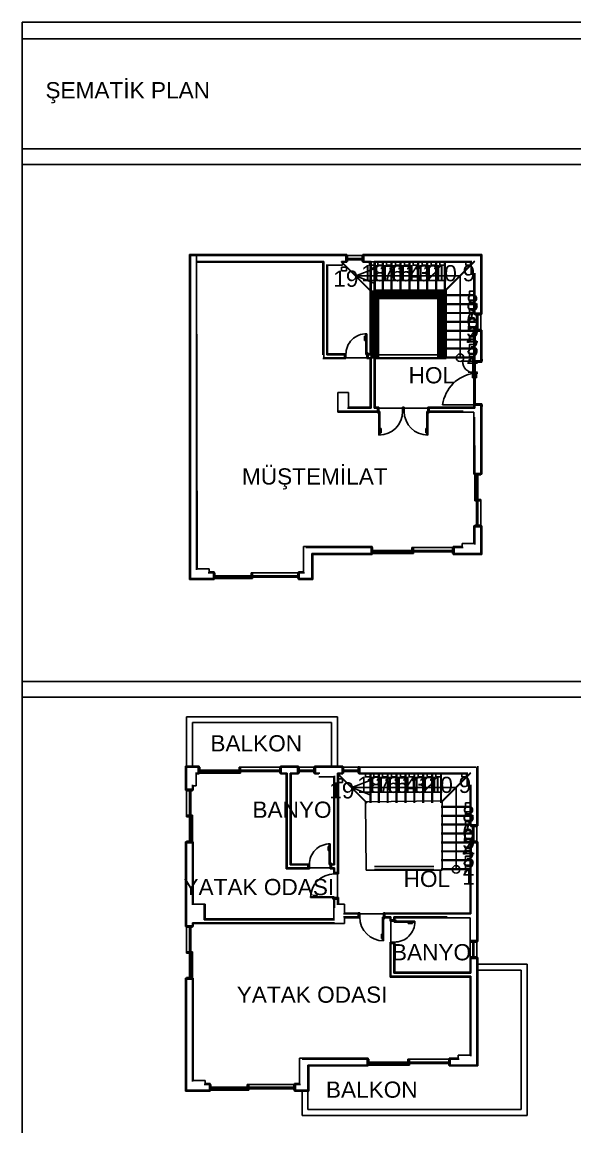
# Model space of a CAD drawing. Header units: millimetres. Extents: x 708 to 46452, y -4963 to 3960.
# Drawn here: x 5046.1 to 5279.4, y -3427 to -2961.2 of the extents above; entities that cross this region are included whole.
import ezdxf

# ---------------------------------------------------------------- set-up
doc = ezdxf.new("R2010")
doc.units = ezdxf.units.MM
doc.layers.add('YAZI', color=40, linetype='Continuous', lineweight=25)
doc.styles.add('YAZI', font='arial.ttf', dxfattribs={"height": 34})

msp = doc.modelspace()

# ---------------------------------------------------------------- linework, layer by layer
at = {"layer": 'YAZI'}
for p, q in [((5046.142, -2961.235), (5046.142, -3883.168)), ((6123.873, -2961.235), (5046.142, -2961.235)), ((6123.873, -2968.235), (5046.142, -2968.235)), ((6123.873, -3014.674), (5046.142, -3014.674)), ((6123.873, -3014.674), (5046.142, -3014.674)), ((6123.873, -3014.674), (5046.142, -3014.674)), ((6123.873, -3014.674), (5046.142, -3014.674)), ((6123.873, -3021.266), (5046.142, -3021.266)), ((6123.873, -3021.266), (5046.142, -3021.266)), ((5116.786, -3067.831), (5116.786, -3059.233)), ((5116.786, -3059.233), (5171.911, -3059.233)), ((5171.536, -3059.608), (5116.786, -3059.608)), ((5117.161, -3059.608), (5117.161, -3067.456)), ((5119.661, -3059.608), (5119.661, -3192.108)), ((5120.036, -3191.733), (5119.794, -3059.608)), ((5183.161, -3059.233), (5171.161, -3059.233)), ((5182.786, -3059.608), (5171.536, -3059.608)), ((5182.786, -3059.608), (5182.786, -3062.108)), ((5182.786, -3059.608), (5183.411, -3059.608)), ((5183.161, -3062.483), (5183.161, -3059.233)), ((5189.661, -3059.608), (5183.411, -3059.608)), ((5183.411, -3059.608), (5183.411, -3062.108)), ((5189.661, -3062.108), (5189.661, -3059.608)), ((5189.661, -3059.608), (5190.286, -3059.608)), ((5189.911, -3062.483), (5189.911, -3059.233)), ((5189.911, -3059.233), (5240.036, -3059.233)), ((5239.661, -3059.608), (5190.286, -3059.608)), ((5190.286, -3059.608), (5190.286, -3062.108)), ((5239.661, -3083.983), (5239.661, -3059.608)), ((5240.036, -3059.233), (5240.036, -3084.358)), ((5141.848, -3062.108), (5119.799, -3062.108)), ((5173.036, -3062.483), (5119.8, -3062.483)), ((5173.411, -3062.108), (5141.848, -3062.108)), ((5173.036, -3101.483), (5173.036, -3062.483)), ((5173.411, -3102.733), (5173.411, -3062.108)), ((5174.661, -3101.483), (5174.661, -3063.358)), ((5175.036, -3101.108), (5175.036, -3063.733)), ((5175.036, -3063.733), (5181.286, -3063.733)), ((5180.911, -3062.462), (5180.911, -3062.108)), ((5182.786, -3062.108), (5180.911, -3062.108)), ((5181.286, -3063.733), (5181.286, -3062.483)), ((5181.286, -3062.483), (5183.161, -3062.483)), ((5183.411, -3062.108), (5182.786, -3062.108)), ((5189.661, -3060.858), (5183.411, -3060.858)), ((5189.661, -3061.108), (5183.411, -3061.108)), ((5189.661, -3061.233), (5183.411, -3061.233)), ((5189.661, -3061.483), (5183.411, -3061.483)), ((5190.286, -3062.108), (5189.661, -3062.108)), ((5193.036, -3062.483), (5189.911, -3062.483)), ((5193.411, -3062.108), (5190.286, -3062.108)), ((5193.036, -3101.108), (5193.036, -3062.483)), ((5193.411, -3074.608), (5193.411, -3062.108)), ((5235.911, -3062.108), (5194.661, -3062.108)), ((5194.661, -3074.608), (5194.661, -3062.108)), ((5235.536, -3062.483), (5195.036, -3062.483)), ((5195.036, -3062.483), (5195.036, -3074.233)), ((5235.536, -3067.483), (5235.536, -3062.483)), ((5116.786, -3066.733), (5116.786, -3196.233)), ((5117.161, -3067.108), (5117.161, -3106.483)), ((5186.951, -3068.148), (5230.911, -3068.148)), ((5230.911, -3068.148), (5230.911, -3102.733)), ((5236.786, -3067.483), (5235.536, -3067.483)), ((5236.786, -3084.358), (5236.786, -3067.483)), ((5237.161, -3083.983), (5237.161, -3067.108)), ((5224.661, -3074.608), (5193.411, -3074.608)), ((5193.411, -3074.608), (5193.411, -3102.733)), ((5196.536, -3078.084), (5193.411, -3074.959)), ((5196.536, -3078.645), (5193.411, -3075.52)), ((5196.536, -3079.207), (5193.411, -3076.082)), ((5196.536, -3079.768), (5193.411, -3076.643)), ((5196.536, -3080.329), (5193.411, -3077.204)), ((5196.536, -3080.89), (5193.411, -3077.765)), ((5196.536, -3081.452), (5193.411, -3078.327)), ((5196.746, -3077.733), (5193.621, -3074.608)), ((5197.307, -3077.733), (5194.182, -3074.608)), ((5197.869, -3077.733), (5194.744, -3074.608)), ((5195.036, -3074.233), (5225.036, -3074.233)), ((5198.43, -3077.733), (5195.305, -3074.608)), ((5198.991, -3077.733), (5195.866, -3074.608)), ((5199.552, -3077.733), (5196.427, -3074.608)), ((5221.536, -3077.733), (5196.536, -3077.733)), ((5196.536, -3077.733), (5196.536, -3102.733)), ((5200.114, -3077.733), (5196.989, -3074.608)), ((5200.675, -3077.733), (5197.55, -3074.608)), ((5201.236, -3077.733), (5198.111, -3074.608)), ((5201.797, -3077.733), (5198.672, -3074.608)), ((5202.359, -3077.733), (5199.234, -3074.608)), ((5202.92, -3077.733), (5199.795, -3074.608)), ((5203.481, -3077.733), (5200.356, -3074.608)), ((5204.043, -3077.733), (5200.918, -3074.608)), ((5204.604, -3077.733), (5201.479, -3074.608)), ((5205.165, -3077.733), (5202.04, -3074.608)), ((5205.726, -3077.733), (5202.601, -3074.608)), ((5206.288, -3077.733), (5203.163, -3074.608)), ((5206.849, -3077.733), (5203.724, -3074.608)), ((5207.41, -3077.733), (5204.285, -3074.608)), ((5207.971, -3077.733), (5204.846, -3074.608)), ((5208.533, -3077.733), (5205.408, -3074.608)), ((5209.094, -3077.733), (5205.969, -3074.608)), ((5209.655, -3077.733), (5206.53, -3074.608)), ((5210.216, -3077.733), (5207.091, -3074.608)), ((5210.778, -3077.733), (5207.653, -3074.608)), ((5211.339, -3077.733), (5208.214, -3074.608)), ((5211.9, -3077.733), (5208.775, -3074.608)), ((5212.462, -3077.733), (5209.337, -3074.608)), ((5213.023, -3077.733), (5209.898, -3074.608)), ((5213.584, -3077.733), (5210.459, -3074.608)), ((5214.145, -3077.733), (5211.02, -3074.608)), ((5214.707, -3077.733), (5211.582, -3074.608)), ((5215.268, -3077.733), (5212.143, -3074.608)), ((5215.829, -3077.733), (5212.704, -3074.608)), ((5216.39, -3077.733), (5213.265, -3074.608)), ((5216.952, -3077.733), (5213.827, -3074.608)), ((5217.513, -3077.733), (5214.388, -3074.608)), ((5218.074, -3077.733), (5214.949, -3074.608)), ((5218.635, -3077.733), (5215.51, -3074.608)), ((5219.197, -3077.733), (5216.072, -3074.608)), ((5219.758, -3077.733), (5216.633, -3074.608)), ((5220.319, -3077.733), (5217.194, -3074.608)), ((5220.881, -3077.733), (5217.756, -3074.608)), ((5221.442, -3077.733), (5218.317, -3074.608)), ((5224.661, -3080.391), (5218.878, -3074.608)), ((5224.661, -3079.83), (5219.439, -3074.608)), ((5224.661, -3079.268), (5220.001, -3074.608)), ((5224.661, -3078.707), (5220.562, -3074.608)), ((5224.661, -3078.146), (5221.123, -3074.608)), ((5221.536, -3102.733), (5221.536, -3077.733)), ((5224.661, -3080.952), (5221.536, -3077.827)), ((5224.661, -3081.513), (5221.536, -3078.388)), ((5224.661, -3077.585), (5221.684, -3074.608)), ((5224.661, -3077.023), (5222.246, -3074.608)), ((5224.661, -3076.462), (5222.807, -3074.608)), ((5224.661, -3075.901), (5223.368, -3074.608)), ((5224.661, -3075.34), (5223.929, -3074.608)), ((5224.661, -3074.778), (5224.491, -3074.608)), ((5224.661, -3102.733), (5224.661, -3074.608)), ((5237.161, -3076.233), (5224.661, -3076.233)), ((5237.161, -3076.483), (5224.661, -3076.483)), ((5225.036, -3074.233), (5225.036, -3103.108)), ((5196.536, -3082.013), (5193.411, -3078.888)), ((5196.536, -3082.574), (5193.411, -3079.449)), ((5196.536, -3083.136), (5193.411, -3080.011)), ((5196.536, -3083.697), (5193.411, -3080.572)), ((5196.536, -3084.258), (5193.411, -3081.133)), ((5196.536, -3084.819), (5193.411, -3081.694)), ((5196.536, -3085.381), (5193.411, -3082.256)), ((5196.536, -3085.942), (5193.411, -3082.817)), ((5224.661, -3082.075), (5221.536, -3078.95)), ((5224.661, -3082.636), (5221.536, -3079.511)), ((5224.661, -3083.197), (5221.536, -3080.072)), ((5224.661, -3083.759), (5221.536, -3080.634)), ((5224.661, -3084.32), (5221.536, -3081.195)), ((5224.661, -3084.881), (5221.536, -3081.756)), ((5224.661, -3085.442), (5221.536, -3082.317)), ((5224.661, -3086.004), (5221.536, -3082.879)), ((5237.161, -3079.983), (5224.661, -3079.983)), ((5237.161, -3080.233), (5224.661, -3080.233)), ((5196.536, -3086.503), (5193.411, -3083.378)), ((5196.536, -3087.064), (5193.411, -3083.939)), ((5196.536, -3087.626), (5193.411, -3084.501)), ((5196.536, -3088.187), (5193.411, -3085.062)), ((5196.536, -3088.748), (5193.411, -3085.623)), ((5196.536, -3089.309), (5193.411, -3086.184)), ((5196.536, -3089.871), (5193.411, -3086.746)), ((5196.536, -3090.432), (5193.411, -3087.307)), ((5196.536, -3090.993), (5193.411, -3087.868)), ((5224.661, -3086.565), (5221.536, -3083.44)), ((5224.661, -3087.126), (5221.536, -3084.001)), ((5224.661, -3087.687), (5221.536, -3084.562)), ((5224.661, -3088.249), (5221.536, -3085.124)), ((5224.661, -3088.81), (5221.536, -3085.685)), ((5224.661, -3089.371), (5221.536, -3086.246)), ((5224.661, -3089.932), (5221.536, -3086.807)), ((5224.661, -3090.494), (5221.536, -3087.369)), ((5237.161, -3083.733), (5224.661, -3083.733)), ((5237.161, -3083.983), (5224.661, -3083.983)), ((5237.161, -3087.483), (5224.661, -3087.483)), ((5237.161, -3087.733), (5224.661, -3087.733)), ((5240.036, -3084.358), (5236.786, -3084.358)), ((5239.661, -3083.983), (5237.161, -3083.983)), ((5237.161, -3084.608), (5237.161, -3083.983)), ((5239.661, -3084.608), (5237.161, -3084.608)), ((5237.786, -3090.858), (5237.786, -3084.608)), ((5238.036, -3090.858), (5238.036, -3084.608)), ((5238.161, -3090.858), (5238.161, -3084.608)), ((5238.411, -3090.858), (5238.411, -3084.608)), ((5239.661, -3083.983), (5239.661, -3084.608)), ((5239.661, -3090.858), (5239.661, -3084.608)), ((5196.536, -3091.555), (5193.411, -3088.43)), ((5196.536, -3092.116), (5193.411, -3088.991)), ((5196.536, -3092.677), (5193.411, -3089.552)), ((5196.536, -3093.238), (5193.411, -3090.113)), ((5196.536, -3093.8), (5193.411, -3090.675)), ((5196.536, -3094.361), (5193.411, -3091.236)), ((5196.536, -3094.922), (5193.411, -3091.797)), ((5196.536, -3095.483), (5193.411, -3092.358)), ((5224.661, -3091.055), (5221.536, -3087.93)), ((5224.661, -3091.616), (5221.536, -3088.491)), ((5224.661, -3092.178), (5221.536, -3089.053)), ((5224.661, -3092.739), (5221.536, -3089.614)), ((5224.661, -3093.3), (5221.536, -3090.175)), ((5224.661, -3093.861), (5221.536, -3090.736)), ((5224.661, -3094.423), (5221.536, -3091.298)), ((5224.661, -3094.984), (5221.536, -3091.859)), ((5224.661, -3095.545), (5221.536, -3092.42)), ((5237.161, -3091.233), (5224.661, -3091.233)), ((5237.161, -3091.483), (5224.661, -3091.483)), ((5240.036, -3091.108), (5236.786, -3091.108)), ((5236.786, -3091.108), (5236.786, -3104.358)), ((5237.161, -3091.483), (5237.161, -3090.858)), ((5237.161, -3090.858), (5239.661, -3090.858)), ((5237.161, -3103.983), (5237.161, -3091.483)), ((5239.661, -3091.483), (5237.161, -3091.483)), ((5239.661, -3090.858), (5239.661, -3091.483)), ((5239.661, -3103.983), (5239.661, -3091.483)), ((5240.036, -3104.358), (5240.036, -3091.108)), ((5190.644, -3095.434, 0), (5190.644, -3093.64, 0)), ((5190.644, -3093.64, 0), (5190.867, -3093.64, 0)), ((5190.867, -3095.434, 0), (5190.644, -3095.434, 0)), ((5190.867, -3093.64, 0), (5190.867, -3095.434, 0)), ((5191.167, -3101.358), (5191.167, -3092.615, 0)), ((5191.542, -3101.358), (5191.542, -3092.608, 0)), ((5196.536, -3096.045), (5193.411, -3092.92)), ((5196.536, -3096.606), (5193.411, -3093.481)), ((5196.536, -3097.167), (5193.411, -3094.042)), ((5196.536, -3097.728), (5193.411, -3094.603)), ((5196.536, -3098.29), (5193.411, -3095.165)), ((5196.536, -3098.851), (5193.411, -3095.726)), ((5196.536, -3099.412), (5193.411, -3096.287)), ((5196.536, -3099.974), (5193.411, -3096.849)), ((5224.661, -3096.106), (5221.536, -3092.981)), ((5224.661, -3096.668), (5221.536, -3093.543)), ((5224.661, -3097.229), (5221.536, -3094.104)), ((5224.661, -3097.79), (5221.536, -3094.665)), ((5224.661, -3098.351), (5221.536, -3095.226)), ((5224.661, -3098.913), (5221.536, -3095.788)), ((5224.661, -3099.474), (5221.536, -3096.349)), ((5224.661, -3100.035), (5221.536, -3096.91)), ((5237.161, -3094.983), (5224.661, -3094.983)), ((5237.161, -3095.233), (5224.661, -3095.233)), ((5174.661, -3101.483), (5182.167, -3101.483)), ((5182.542, -3101.108), (5175.036, -3101.108)), ((5182.167, -3101.358), (5182.167, -3103.108)), ((5182.792, -3101.358), (5182.167, -3101.358)), ((5182.542, -3101.108), (5182.542, -3103.108)), ((5182.792, -3103.108), (5182.792, -3101.358)), ((5191.542, -3101.358), (5191.167, -3101.358)), ((5191.542, -3103.108), (5191.542, -3101.358)), ((5191.542, -3101.358), (5192.167, -3101.358)), ((5191.792, -3103.108), (5191.792, -3101.108)), ((5191.792, -3101.108), (5193.036, -3101.108)), ((5192.167, -3101.358), (5192.167, -3103.108)), ((5192.167, -3101.483), (5193.411, -3101.483)), ((5196.536, -3100.535), (5193.411, -3097.41)), ((5196.536, -3101.096), (5193.411, -3097.971)), ((5196.536, -3101.657), (5193.411, -3098.532)), ((5196.536, -3102.219), (5193.411, -3099.094)), ((5196.489, -3102.733), (5193.411, -3099.655)), ((5195.928, -3102.733), (5193.411, -3100.216)), ((5195.367, -3102.733), (5193.411, -3100.777)), ((5194.805, -3102.733), (5193.411, -3101.339)), ((5221.536, -3101.483), (5196.536, -3101.483)), ((5224.661, -3100.596), (5221.536, -3097.471)), ((5224.661, -3101.158), (5221.536, -3098.033)), ((5224.661, -3101.719), (5221.536, -3098.594)), ((5224.661, -3102.28), (5221.536, -3099.155)), ((5224.552, -3102.733), (5221.536, -3099.717)), ((5223.991, -3102.733), (5221.536, -3100.278)), ((5223.43, -3102.733), (5221.536, -3100.839)), ((5222.869, -3102.733), (5221.536, -3101.4)), ((5237.161, -3098.733), (5224.661, -3098.733)), ((5237.161, -3098.983), (5224.661, -3098.983)), ((5117.161, -3106.483), (5117.161, -3195.858)), ((5182.542, -3103.108), (5173.036, -3103.108)), ((5182.167, -3102.733), (5173.411, -3102.733)), ((5181.286, -3103.108), (5182.542, -3103.108)), ((5182.167, -3103.108), (5182.792, -3103.108)), ((5191.542, -3102.733), (5182.792, -3102.733)), ((5192.167, -3103.108), (5191.542, -3103.108)), ((5193.036, -3103.108), (5191.792, -3103.108)), ((5193.411, -3102.733), (5192.167, -3102.733)), ((5193.036, -3123.608), (5193.036, -3103.108)), ((5194.244, -3102.733), (5193.411, -3101.9)), ((5193.683, -3102.733), (5193.411, -3102.461)), ((5196.536, -3102.733), (5193.411, -3102.733)), ((5193.411, -3102.733), (5193.411, -3123.983)), ((5194.661, -3102.733), (5194.661, -3123.983)), ((5221.536, -3103.108), (5195.036, -3103.108)), ((5195.036, -3103.108), (5195.036, -3123.608)), ((5221.536, -3102.733), (5196.536, -3102.733)), ((5222.307, -3102.733), (5221.536, -3101.962)), ((5221.746, -3102.733), (5221.536, -3102.523)), ((5224.661, -3102.733), (5221.536, -3102.733)), ((5225.036, -3103.108), (5221.536, -3103.108)), ((5237.161, -3102.483), (5224.661, -3102.483)), ((5237.161, -3102.733), (5224.661, -3102.733)), ((5236.848, -3104.194), (5231.972, -3104.194)), ((5236.723, -3104.283), (5236.911, -3104.246)), ((5236.723, -3104.283), (5236.723, -3109.096)), ((5236.786, -3104.358), (5240.036, -3104.358)), ((5236.911, -3104.246), (5236.911, -3104.396)), ((5236.911, -3104.396), (5237.286, -3104.396)), ((5239.661, -3103.983), (5237.161, -3103.983)), ((5237.161, -3104.396), (5237.161, -3104.371)), ((5237.286, -3108.983), (5237.286, -3104.546)), ((5239.661, -3104.608), (5239.661, -3104.546)), ((5236.723, -3109.096), (5236.911, -3109.133)), ((5236.723, -3109.283), (5236.911, -3109.246)), ((5236.723, -3122.321), (5236.723, -3109.283)), ((5236.911, -3108.983), (5238.161, -3108.983)), ((5236.911, -3109.371), (5236.911, -3108.983)), ((5236.911, -3109.133), (5236.911, -3108.983)), ((5236.911, -3108.983), (5237.286, -3108.983)), ((5236.911, -3109.246), (5236.911, -3109.396)), ((5237.286, -3109.371), (5236.911, -3109.371)), ((5236.911, -3109.396), (5237.286, -3109.396)), ((5237.286, -3109.546), (5237.286, -3109.371)), ((5237.286, -3109.396), (5237.286, -3122.171)), ((5238.161, -3109.546), (5237.286, -3109.546)), ((5238.161, -3108.983), (5238.161, -3109.546)), ((5183.786, -3117.358), (5179.286, -3117.358)), ((5179.286, -3117.358), (5179.286, -3125.608)), ((5183.786, -3123.608), (5183.786, -3117.358)), ((5183.411, -3123.983), (5193.411, -3123.983)), ((5183.786, -3123.608), (5193.036, -3123.608)), ((5194.661, -3123.983), (5195.937, -3123.983)), ((5195.036, -3123.608), (5196.312, -3123.608)), ((5196.065, -3125.358, 0), (5196.065, -3123.608)), ((5196.065, -3123.608), (5196.69, -3123.608)), ((5196.312, -3125.608), (5196.312, -3123.608)), ((5196.69, -3123.608), (5196.69, -3125.358, 0)), ((5196.69, -3123.983), (5206.69, -3123.983)), ((5206.69, -3123.608), (5206.69, -3125.358, 0)), ((5207.315, -3123.608), (5206.69, -3123.608)), ((5206.69, -3125.358, 0), (5206.69, -3123.608)), ((5206.69, -3123.608), (5207.315, -3123.608)), ((5207.315, -3125.358, 0), (5207.315, -3123.608)), ((5207.315, -3123.608), (5207.315, -3125.358, 0)), ((5217.315, -3123.983), (5207.315, -3123.983)), ((5217.315, -3123.608), (5217.315, -3125.358, 0)), ((5217.94, -3123.608), (5217.315, -3123.608)), ((5217.437, -3125.608), (5217.437, -3123.608)), ((5217.437, -3123.608), (5236.658, -3123.608)), ((5217.812, -3123.983), (5237.033, -3123.983)), ((5217.94, -3125.358, 0), (5217.94, -3123.608)), ((5236.848, -3122.522), (5223.572, -3122.522)), ((5227.658, -3123.983), (5237.161, -3123.983)), ((5236.658, -3123.608), (5236.786, -3122.358)), ((5236.723, -3122.433), (5236.911, -3122.471)), ((5236.786, -3122.358), (5240.036, -3122.358)), ((5236.911, -3122.471), (5236.911, -3122.321)), ((5236.911, -3122.321), (5237.286, -3122.321)), ((5237.161, -3123.983), (5237.161, -3122.733)), ((5239.661, -3127.733), (5239.661, -3122.733)), ((5239.661, -3127.733), (5239.661, -3122.733)), ((5240.036, -3122.358), (5240.036, -3151.858)), ((5179.286, -3125.608), (5196.312, -3125.608)), ((5195.937, -3125.233), (5179.533, -3125.233)), ((5196.69, -3125.358, 0), (5196.065, -3125.358, 0)), ((5196.69, -3125.358, 0), (5196.69, -3135.358, 0)), ((5196.69, -3125.358, 0), (5197.065, -3125.358, 0)), ((5197.065, -3125.358, 0), (5197.065, -3135.351, 0)), ((5206.69, -3125.358, 0), (5207.315, -3125.358, 0)), ((5207.315, -3125.358, 0), (5206.69, -3125.358, 0)), ((5216.94, -3125.358, 0), (5216.94, -3135.351, 0)), ((5217.315, -3125.358, 0), (5216.94, -3125.358, 0)), ((5217.315, -3125.358, 0), (5217.315, -3135.358, 0)), ((5217.315, -3125.358, 0), (5217.94, -3125.358, 0)), ((5231.658, -3125.608), (5217.437, -3125.608)), ((5232.161, -3125.233), (5217.812, -3125.233)), ((5231.786, -3125.608), (5231.658, -3125.608)), ((5236.786, -3125.608), (5231.786, -3125.608)), ((5236.786, -3151.858), (5236.786, -3125.608)), ((5237.161, -3151.483), (5237.018, -3127.733)), ((5239.661, -3151.483), (5239.661, -3127.733)), ((5239.661, -3151.483), (5239.661, -3127.733)), ((5197.365, -3134.326, 0), (5197.365, -3132.532, 0)), ((5197.365, -3132.532, 0), (5197.588, -3132.532, 0)), ((5197.588, -3134.326, 0), (5197.365, -3134.326, 0)), ((5197.588, -3132.532, 0), (5197.588, -3134.326, 0)), ((5216.418, -3132.532, 0), (5216.418, -3134.326, 0)), ((5216.64, -3132.532, 0), (5216.418, -3132.532, 0)), ((5216.418, -3134.326, 0), (5216.64, -3134.326, 0)), ((5216.64, -3134.326, 0), (5216.64, -3132.532, 0)), ((5240.036, -3151.858), (5236.786, -3151.858)), ((5237.161, -3162.421), (5237.161, -3151.483)), ((5237.161, -3151.483), (5239.661, -3151.483)), ((5237.161, -3152.108), (5239.661, -3152.108)), ((5237.786, -3162.421), (5237.786, -3152.108)), ((5238.036, -3162.421), (5238.036, -3152.108)), ((5238.161, -3162.421), (5238.161, -3152.108)), ((5238.411, -3162.421), (5238.411, -3152.108)), ((5239.661, -3151.483), (5239.661, -3152.108)), ((5117.161, -3165.225), (5117.161, -3186.858)), ((5239.661, -3162.421), (5237.161, -3162.421)), ((5237.161, -3162.421), (5237.161, -3163.046)), ((5239.661, -3163.046), (5237.161, -3163.046)), ((5237.786, -3173.358), (5237.786, -3163.046)), ((5238.036, -3173.358), (5238.036, -3163.046)), ((5238.161, -3173.358), (5238.161, -3163.046)), ((5238.411, -3173.358), (5238.411, -3163.046)), ((5239.661, -3173.358), (5239.661, -3162.421)), ((5236.786, -3181.108), (5236.786, -3173.608)), ((5236.786, -3173.608), (5240.036, -3173.608)), ((5237.161, -3173.983), (5237.161, -3173.358)), ((5237.161, -3173.358), (5239.661, -3173.358)), ((5237.161, -3181.483), (5237.161, -3173.983)), ((5239.661, -3173.983), (5237.161, -3173.983)), ((5239.661, -3173.358), (5239.661, -3173.983)), ((5239.661, -3185.233), (5239.661, -3173.983)), ((5239.661, -3185.233), (5239.661, -3173.983)), ((5240.036, -3173.608), (5240.036, -3185.608)), ((5164.911, -3192.983), (5164.911, -3182.358)), ((5164.911, -3182.358), (5193.786, -3182.358)), ((5165.911, -3182.733), (5193.411, -3182.733)), ((5168.411, -3195.858), (5168.411, -3185.233)), ((5168.411, -3185.233), (5193.411, -3185.233)), ((5193.786, -3185.608), (5168.786, -3185.608)), ((5168.786, -3185.608), (5168.786, -3196.233)), ((5185.286, -3182.733), (5185.286, -3182.733)), ((5185.286, -3185.233), (5185.286, -3185.233)), ((5193.411, -3182.733), (5193.411, -3185.233)), ((5193.411, -3182.733), (5194.036, -3182.733)), ((5193.411, -3185.233), (5193.411, -3182.733)), ((5210.598, -3185.233), (5193.411, -3185.233)), ((5193.786, -3182.358), (5193.786, -3185.608)), ((5194.036, -3185.233), (5194.036, -3182.733)), ((5210.598, -3183.983), (5194.036, -3183.983)), ((5210.598, -3184.233), (5194.036, -3184.233)), ((5210.598, -3184.358), (5194.036, -3184.358)), ((5210.598, -3184.608), (5194.036, -3184.608)), ((5227.786, -3182.733), (5210.598, -3182.733)), ((5210.598, -3182.733), (5210.598, -3185.233)), ((5210.598, -3185.233), (5211.223, -3185.233)), ((5211.223, -3182.733), (5211.223, -3185.233)), ((5227.786, -3183.983), (5211.223, -3183.983)), ((5227.786, -3184.233), (5211.223, -3184.233)), ((5227.786, -3184.358), (5211.223, -3184.358)), ((5227.786, -3184.608), (5211.223, -3184.608)), ((5227.786, -3185.233), (5227.786, -3182.733)), ((5227.786, -3182.733), (5228.411, -3182.733)), ((5228.411, -3185.233), (5227.786, -3185.233)), ((5228.036, -3185.608), (5228.036, -3182.358)), ((5228.036, -3182.358), (5231.786, -3182.358)), ((5240.036, -3185.608), (5228.036, -3185.608)), ((5228.411, -3182.683), (5228.411, -3185.233)), ((5228.411, -3182.733), (5232.161, -3182.733)), ((5228.411, -3182.733), (5228.411, -3185.233)), ((5228.411, -3185.233), (5239.661, -3185.233)), ((5231.786, -3182.358), (5231.786, -3181.108)), ((5231.786, -3181.108), (5236.786, -3181.108)), ((5117.161, -3186.858), (5117.161, -3195.858)), ((5125.036, -3191.733), (5120.036, -3191.733)), ((5124.661, -3193.358), (5127.473, -3193.358)), ((5125.036, -3192.983), (5125.036, -3191.733)), ((5127.223, -3192.983), (5125.036, -3192.983)), ((5126.848, -3193.358), (5127.473, -3193.358)), ((5126.848, -3195.858), (5126.848, -3193.358)), ((5127.223, -3196.233), (5127.223, -3192.983)), ((5127.473, -3195.858), (5127.473, -3193.358)), ((5142.786, -3194.608), (5127.473, -3194.608)), ((5142.786, -3194.858), (5127.473, -3194.858)), ((5142.786, -3194.983), (5127.473, -3194.983)), ((5142.786, -3193.358), (5162.473, -3193.358)), ((5162.473, -3193.358), (5142.786, -3193.358)), ((5142.786, -3193.358), (5142.786, -3195.858)), ((5143.411, -3193.358), (5143.411, -3195.858)), ((5162.473, -3194.608), (5143.411, -3194.608)), ((5162.473, -3194.858), (5143.411, -3194.858)), ((5162.473, -3194.983), (5143.411, -3194.983)), ((5162.473, -3195.858), (5162.473, -3193.358)), ((5162.473, -3193.358), (5163.098, -3193.358)), ((5162.723, -3196.233), (5162.723, -3192.983)), ((5162.723, -3192.983), (5164.911, -3192.983)), ((5163.098, -3193.358), (5165.286, -3193.358)), ((5163.098, -3193.358), (5163.098, -3195.858)), ((5116.786, -3196.233), (5127.223, -3196.233)), ((5117.161, -3195.858), (5126.848, -3195.858)), ((5142.786, -3195.858), (5126.848, -3195.858)), ((5142.786, -3195.233), (5127.473, -3195.233)), ((5142.786, -3195.858), (5143.411, -3195.858)), ((5162.473, -3195.233), (5143.411, -3195.233)), ((5163.098, -3195.858), (5162.473, -3195.858)), ((5168.786, -3196.233), (5162.723, -3196.233)), ((5163.098, -3195.858), (5168.411, -3195.858)), ((6123.873, -3239.223), (5046.142, -3239.223)), ((6123.873, -3239.223), (5046.142, -3239.223)), ((6123.873, -3239.223), (5046.142, -3239.223)), ((6123.873, -3245.815), (5046.142, -3245.815)), ((6123.873, -3245.815), (5046.142, -3245.815)), ((5115.483, -3275.296), (5115.483, -3254.046)), ((5115.483, -3254.046), (5179.233, -3254.046)), ((5179.233, -3254.046), (5179.233, -3275.296)), ((5117.983, -3275.296), (5117.983, -3256.546)), ((5117.983, -3256.546), (5176.733, -3256.546)), ((5176.733, -3256.546), (5176.733, -3275.296)), ((5115.108, -3285.046), (5115.108, -3274.921)), ((5115.108, -3274.921), (5120.858, -3274.921)), ((5119.233, -3275.296), (5115.483, -3275.296)), ((5115.483, -3275.296), (5115.483, -3284.671)), ((5120.483, -3275.296), (5119.233, -3275.296)), ((5120.483, -3277.796), (5119.233, -3277.796)), ((5120.858, -3278.171), (5119.608, -3278.171)), ((5119.608, -3278.171), (5119.608, -3283.171)), ((5120.483, -3275.296), (5121.108, -3275.296)), ((5120.483, -3277.796), (5120.483, -3275.296)), ((5137.671, -3277.796), (5120.483, -3277.796)), ((5120.858, -3274.921), (5120.858, -3278.171)), ((5121.108, -3277.796), (5121.108, -3275.296)), ((5137.671, -3276.546), (5121.108, -3276.546)), ((5137.671, -3276.796), (5121.108, -3276.796)), ((5137.671, -3276.921), (5121.108, -3276.921)), ((5137.671, -3277.171), (5121.108, -3277.171)), ((5154.858, -3275.296), (5137.671, -3275.296)), ((5137.671, -3275.296), (5137.671, -3277.796)), ((5137.671, -3277.796), (5138.296, -3277.796)), ((5138.296, -3275.296), (5138.296, -3277.796)), ((5154.858, -3276.546), (5138.296, -3276.546)), ((5154.858, -3276.796), (5138.296, -3276.796)), ((5154.858, -3276.921), (5138.296, -3276.921)), ((5154.858, -3277.171), (5138.296, -3277.171)), ((5154.858, -3277.796), (5154.858, -3275.296)), ((5154.858, -3275.296), (5155.483, -3275.296)), ((5155.483, -3277.796), (5154.858, -3277.796)), ((5162.733, -3274.921), (5155.108, -3274.921)), ((5155.108, -3274.921), (5155.108, -3278.171)), ((5155.108, -3278.171), (5157.608, -3278.171)), ((5162.358, -3275.296), (5155.483, -3275.296)), ((5155.483, -3275.296), (5155.483, -3277.796)), ((5157.983, -3277.796), (5155.483, -3277.796)), ((5157.608, -3278.171), (5157.608, -3318.171)), ((5157.983, -3277.796), (5157.983, -3317.796)), ((5157.983, -3317.796), (5157.983, -3277.796)), ((5162.358, -3277.796), (5159.233, -3277.796)), ((5159.233, -3316.546), (5159.233, -3277.796)), ((5159.608, -3316.171), (5159.608, -3278.171)), ((5159.608, -3278.171), (5162.733, -3278.171)), ((5162.358, -3275.296), (5162.358, -3277.796)), ((5162.358, -3275.296), (5162.983, -3275.296)), ((5162.983, -3277.796), (5162.358, -3277.796)), ((5162.733, -3278.171), (5162.733, -3274.921)), ((5169.233, -3275.296), (5162.983, -3275.296)), ((5162.983, -3275.296), (5162.983, -3277.796)), ((5169.233, -3276.546), (5162.983, -3276.546)), ((5169.233, -3276.796), (5162.983, -3276.796)), ((5169.233, -3276.921), (5162.983, -3276.921)), ((5169.233, -3277.171), (5162.983, -3277.171)), ((5169.233, -3277.796), (5169.233, -3275.296)), ((5169.233, -3275.296), (5169.858, -3275.296)), ((5169.858, -3277.796), (5169.233, -3277.796)), ((5169.483, -3278.171), (5169.483, -3274.921)), ((5169.483, -3274.921), (5181.483, -3274.921)), ((5171.358, -3278.171), (5169.483, -3278.171)), ((5181.108, -3275.296), (5169.858, -3275.296)), ((5169.858, -3275.296), (5169.858, -3277.796)), ((5171.733, -3277.796), (5169.858, -3277.796)), ((5179.233, -3319.671), (5179.233, -3277.796)), ((5181.108, -3277.796), (5179.233, -3277.796)), ((5181.483, -3278.171), (5179.608, -3278.171)), ((5179.608, -3278.171), (5179.608, -3320.046)), ((5181.108, -3275.296), (5181.108, -3277.796)), ((5181.108, -3275.296), (5181.733, -3275.296)), ((5181.733, -3277.796), (5181.108, -3277.796)), ((5181.483, -3274.921), (5181.483, -3278.171)), ((5187.983, -3275.296), (5181.733, -3275.296)), ((5181.733, -3275.296), (5181.733, -3277.796)), ((5187.983, -3276.546), (5181.733, -3276.546)), ((5187.983, -3276.796), (5181.733, -3276.796)), ((5187.983, -3276.921), (5181.733, -3276.921)), ((5187.983, -3277.171), (5181.733, -3277.171)), ((5187.983, -3277.796), (5187.983, -3275.296)), ((5187.983, -3275.296), (5188.608, -3275.296)), ((5188.608, -3277.796), (5187.983, -3277.796)), ((5188.233, -3278.171), (5188.233, -3274.921)), ((5233.858, -3278.171), (5188.233, -3278.171)), ((5237.483, -3275.296), (5188.608, -3275.296)), ((5188.608, -3275.296), (5188.608, -3277.796)), ((5234.233, -3277.796), (5188.608, -3277.796)), ((5233.858, -3283.171), (5233.858, -3278.171)), ((5237.983, -3299.671), (5237.983, -3275.796)), ((5238.358, -3274.921), (5238.358, -3300.046)), ((5117.983, -3282.796), (5117.983, -3284.671)), ((5119.608, -3283.171), (5118.358, -3283.171)), ((5118.358, -3283.171), (5118.358, -3285.046)), ((5177.608, -3279.421), (5171.358, -3279.421)), ((5177.608, -3316.171), (5177.608, -3279.421)), ((5177.983, -3279.046), (5177.983, -3316.546)), ((5235.108, -3283.171), (5233.858, -3283.171)), ((5235.108, -3300.046), (5235.108, -3283.171)), ((5235.483, -3299.671), (5235.483, -3282.796)), ((5118.358, -3285.046), (5115.108, -3285.046)), ((5115.483, -3285.296), (5115.483, -3284.671)), ((5115.483, -3284.671), (5117.983, -3284.671)), ((5117.983, -3285.296), (5115.483, -3285.296)), ((5115.483, -3285.296), (5115.483, -3296.233)), ((5116.733, -3285.296), (5116.733, -3295.608)), ((5116.983, -3285.296), (5116.983, -3295.608)), ((5117.108, -3285.296), (5117.108, -3295.608)), ((5117.358, -3285.296), (5117.358, -3295.608)), ((5117.983, -3284.671), (5117.983, -3285.296)), ((5185.273, -3283.836), (5229.233, -3283.836)), ((5229.233, -3283.836), (5229.233, -3318.421)), ((5191, -3289.925), (5223.358, -3289.563)), ((5191.363, -3318.796), (5191, -3289.925)), ((5235.483, -3291.921), (5222.983, -3291.921)), ((5235.483, -3292.171), (5222.983, -3292.171)), ((5223.358, -3289.563), (5223.358, -3318.796)), ((5115.483, -3295.608), (5117.983, -3295.608)), ((5115.483, -3296.233), (5117.983, -3296.233)), ((5116.733, -3296.233), (5116.733, -3306.546)), ((5116.983, -3296.233), (5116.983, -3306.546)), ((5117.108, -3296.233), (5117.108, -3306.546)), ((5117.358, -3296.233), (5117.358, -3306.546)), ((5117.983, -3296.233), (5117.983, -3295.608)), ((5117.983, -3296.233), (5117.983, -3307.171)), ((5235.483, -3295.671), (5222.983, -3295.671)), ((5235.483, -3295.921), (5222.983, -3295.921)), ((5235.483, -3299.421), (5222.983, -3299.421)), ((5235.483, -3299.671), (5222.983, -3299.671)), ((5238.358, -3300.046), (5235.108, -3300.046)), ((5237.983, -3299.671), (5235.483, -3299.671)), ((5235.483, -3300.296), (5235.483, -3299.671)), ((5237.983, -3300.296), (5235.483, -3300.296)), ((5236.108, -3306.546), (5236.108, -3300.296)), ((5236.358, -3306.546), (5236.358, -3300.296)), ((5236.483, -3306.546), (5236.483, -3300.296)), ((5236.733, -3306.546), (5236.733, -3300.296)), ((5237.983, -3299.671), (5237.983, -3300.296)), ((5237.983, -3306.546), (5237.983, -3300.296)), ((5117.983, -3306.546), (5115.483, -3306.546)), ((5115.483, -3307.171), (5115.483, -3306.546)), ((5235.483, -3303.171), (5222.983, -3303.171)), ((5235.483, -3303.421), (5222.983, -3303.421)), ((5235.483, -3307.171), (5235.483, -3306.546)), ((5235.483, -3306.546), (5237.983, -3306.546)), ((5237.983, -3306.546), (5237.983, -3307.171)), ((5115.108, -3342.546), (5115.108, -3306.796)), ((5115.108, -3306.796), (5118.358, -3306.796)), ((5115.483, -3307.171), (5115.483, -3342.171)), ((5117.983, -3307.171), (5115.483, -3307.171)), ((5117.983, -3307.171), (5117.983, -3322.171)), ((5118.358, -3306.796), (5118.358, -3333.046)), ((5175.216, -3310.497, 0), (5175.216, -3308.702, 0)), ((5175.216, -3308.702, 0), (5175.439, -3308.702, 0)), ((5175.439, -3310.497, 0), (5175.216, -3310.497, 0)), ((5175.439, -3308.702, 0), (5175.439, -3310.497, 0)), ((5175.739, -3316.421, 0), (5175.739, -3307.678, 0)), ((5176.114, -3316.421, 0), (5176.114, -3307.671, 0)), ((5235.483, -3306.921), (5222.983, -3306.921)), ((5235.483, -3307.171), (5222.983, -3307.171)), ((5235.483, -3310.671), (5222.983, -3310.671)), ((5235.483, -3310.921), (5222.983, -3310.921)), ((5235.108, -3336.82), (5235.108, -3306.796)), ((5235.108, -3306.796), (5238.358, -3306.796)), ((5235.483, -3337.195), (5235.483, -3307.171)), ((5237.983, -3307.171), (5235.483, -3307.171)), ((5237.983, -3348.421), (5237.983, -3307.171)), ((5238.358, -3306.796), (5238.358, -3348.796)), ((5235.483, -3314.421), (5222.983, -3314.421)), ((5235.483, -3314.671), (5222.983, -3314.671)), ((5157.608, -3318.171), (5167.108, -3318.171)), ((5167.108, -3317.796), (5157.983, -3317.796)), ((5167.108, -3316.546), (5159.233, -3316.546)), ((5167.108, -3316.171), (5159.608, -3316.171)), ((5166.739, -3316.421, 0), (5166.739, -3318.171)), ((5167.364, -3316.421, 0), (5166.739, -3316.421, 0)), ((5166.739, -3318.171), (5167.364, -3318.171)), ((5167.108, -3318.171), (5167.108, -3316.171)), ((5167.364, -3318.171), (5167.364, -3316.421, 0)), ((5176.114, -3317.796), (5167.364, -3317.796)), ((5176.114, -3316.421, 0), (5175.739, -3316.421, 0)), ((5176.114, -3318.171), (5176.114, -3316.421, 0)), ((5176.114, -3316.421, 0), (5176.739, -3316.421, 0)), ((5176.739, -3318.171), (5176.114, -3318.171)), ((5176.364, -3318.171), (5176.364, -3316.171)), ((5176.364, -3316.171), (5177.608, -3316.171)), ((5177.608, -3318.171), (5176.364, -3318.171)), ((5176.739, -3316.421, 0), (5176.739, -3318.171)), ((5177.983, -3316.546), (5176.739, -3316.546)), ((5177.983, -3317.796), (5176.739, -3317.796)), ((5177.608, -3320.046), (5177.608, -3318.171)), ((5179.608, -3320.046), (5177.608, -3320.046)), ((5177.858, -3319.671, 0), (5179.608, -3319.671)), ((5177.858, -3320.296, 0), (5177.858, -3319.671, 0)), ((5179.608, -3320.296), (5177.858, -3320.296, 0)), ((5177.983, -3317.796), (5177.983, -3319.671)), ((5179.233, -3330.296), (5179.233, -3320.296)), ((5179.608, -3319.671), (5179.608, -3320.296)), ((5219.858, -3318.796), (5191.363, -3318.796)), ((5219.858, -3317.171), (5194.858, -3317.171)), ((5219.858, -3318.421), (5194.858, -3318.421)), ((5223.358, -3318.796), (5219.858, -3318.796)), ((5235.483, -3318.171), (5222.983, -3318.171)), ((5235.483, -3318.421), (5222.983, -3318.421)), ((5117.983, -3322.171), (5117.983, -3333.421)), ((5177.858, -3329.921, 0), (5167.865, -3329.921, 0)), ((5170.684, -3329.398, 0), (5168.89, -3329.398, 0)), ((5168.89, -3329.398, 0), (5168.89, -3329.621, 0)), ((5168.89, -3329.621, 0), (5170.684, -3329.621, 0)), ((5170.684, -3329.621, 0), (5170.684, -3329.398, 0)), ((5177.858, -3330.296, 0), (5177.858, -3329.921, 0)), ((5118.358, -3333.046), (5123.358, -3333.046)), ((5122.983, -3333.421), (5122.983, -3339.671)), ((5123.358, -3333.046), (5123.358, -3339.296)), ((5177.858, -3330.296, 0), (5167.858, -3330.296, 0)), ((5177.608, -3339.296), (5177.608, -3330.546)), ((5177.608, -3330.546), (5179.608, -3330.546)), ((5179.608, -3330.296), (5177.858, -3330.296, 0)), ((5177.858, -3330.296, 0), (5177.858, -3330.921, 0)), ((5177.858, -3330.921, 0), (5179.608, -3330.921)), ((5177.983, -3330.921), (5177.983, -3334.671)), ((5177.983, -3333.421), (5177.983, -3334.671)), ((5179.233, -3333.421), (5179.233, -3330.921)), ((5179.608, -3330.921), (5179.608, -3330.296)), ((5179.608, -3330.546), (5179.608, -3333.046)), ((5179.608, -3333.046), (5182.108, -3333.046)), ((5182.108, -3333.046), (5182.108, -3336.82)), ((5123.358, -3339.296), (5177.608, -3339.296)), ((5181.733, -3337.195), (5187.983, -3337.195)), ((5187.983, -3338.445), (5181.733, -3338.445)), ((5182.108, -3336.82), (5188.358, -3336.82)), ((5188.358, -3338.82), (5182.108, -3338.82)), ((5182.108, -3338.82), (5182.108, -3341.277)), ((5187.983, -3338.546, 0), (5187.983, -3336.796)), ((5187.983, -3336.796), (5188.608, -3336.796)), ((5188.608, -3338.546, 0), (5187.983, -3338.546, 0)), ((5188.358, -3336.82), (5188.358, -3338.82)), ((5188.608, -3336.796), (5188.608, -3338.546, 0)), ((5198.608, -3337.171), (5188.608, -3337.171)), ((5198.233, -3338.546, 0), (5198.233, -3348.539, 0)), ((5198.608, -3338.546, 0), (5198.233, -3338.546, 0)), ((5198.608, -3336.796), (5198.608, -3338.546, 0)), ((5199.233, -3336.796), (5198.608, -3336.796)), ((5198.608, -3338.546, 0), (5198.608, -3348.546, 0)), ((5198.608, -3338.546, 0), (5199.233, -3338.546, 0)), ((5198.858, -3338.82), (5198.858, -3336.82)), ((5198.858, -3336.82), (5235.108, -3336.82)), ((5201.358, -3338.82), (5198.858, -3338.82)), ((5199.233, -3338.546, 0), (5199.233, -3336.796)), ((5199.233, -3337.195), (5235.483, -3337.195)), ((5201.733, -3338.445), (5199.233, -3338.445)), ((5201.358, -3340.046), (5201.358, -3338.82)), ((5201.733, -3339.671), (5201.733, -3338.445)), ((5225.483, -3338.445), (5202.983, -3338.445)), ((5202.983, -3339.671), (5202.983, -3338.445)), ((5235.108, -3338.82), (5203.358, -3338.82)), ((5203.358, -3338.82), (5203.358, -3340.046)), ((5235.108, -3361.796), (5235.108, -3338.82)), ((5118.358, -3342.546), (5115.108, -3342.546)), ((5115.483, -3342.796), (5115.483, -3342.171)), ((5115.483, -3342.171), (5117.983, -3342.171)), ((5117.983, -3342.796), (5115.483, -3342.796)), ((5115.483, -3342.796), (5115.483, -3353.733)), ((5116.733, -3342.796), (5116.733, -3353.108)), ((5116.983, -3342.796), (5116.983, -3353.108)), ((5117.108, -3342.796), (5117.108, -3353.108)), ((5117.358, -3342.796), (5117.358, -3353.108)), ((5117.983, -3340.921), (5117.983, -3341.546)), ((5117.983, -3340.921), (5117.983, -3342.171)), ((5177.983, -3340.921), (5117.983, -3340.921)), ((5117.983, -3342.171), (5117.983, -3342.796)), ((5182.108, -3341.277), (5118.358, -3341.277)), ((5118.358, -3341.277), (5118.358, -3342.546)), ((5177.983, -3339.671), (5122.983, -3339.671)), ((5203.108, -3339.671, 0), (5201.358, -3339.671)), ((5201.358, -3339.671), (5201.358, -3340.296)), ((5203.358, -3340.046), (5201.358, -3340.046)), ((5201.358, -3340.296), (5203.108, -3340.296, 0)), ((5201.733, -3340.296), (5201.733, -3349.046)), ((5203.108, -3340.296, 0), (5203.108, -3339.671, 0)), ((5203.108, -3340.296, 0), (5211.858, -3340.296, 0)), ((5203.108, -3340.296, 0), (5203.108, -3340.671, 0)), ((5203.108, -3340.671, 0), (5211.851, -3340.671, 0)), ((5210.826, -3340.97, 0), (5209.032, -3340.97, 0)), ((5209.032, -3340.97, 0), (5209.032, -3341.193, 0)), ((5209.032, -3341.193, 0), (5210.826, -3341.193, 0)), ((5210.826, -3341.193, 0), (5210.826, -3340.97, 0)), ((5197.711, -3345.72, 0), (5197.711, -3347.514, 0)), ((5197.933, -3345.72, 0), (5197.711, -3345.72, 0)), ((5197.711, -3347.514, 0), (5197.933, -3347.514, 0)), ((5197.933, -3347.514, 0), (5197.933, -3345.72, 0)), ((5237.983, -3348.421), (5235.483, -3348.421)), ((5237.983, -3348.421), (5237.983, -3349.046)), ((5115.483, -3353.108), (5117.983, -3353.108)), ((5117.983, -3353.733), (5117.983, -3353.108)), ((5201.358, -3349.046), (5203.108, -3349.046, 0)), ((5201.358, -3349.671), (5201.358, -3349.046)), ((5201.358, -3363.796), (5201.358, -3349.296)), ((5201.358, -3349.296), (5203.358, -3349.296)), ((5203.108, -3349.671, 0), (5201.358, -3349.671)), ((5201.733, -3363.421), (5201.733, -3349.671)), ((5202.983, -3362.171), (5202.983, -3349.671)), ((5203.108, -3349.046, 0), (5203.108, -3349.671, 0)), ((5203.358, -3349.296), (5203.358, -3361.796)), ((5238.358, -3348.796), (5235.108, -3348.796)), ((5237.983, -3349.046), (5235.483, -3349.046)), ((5236.358, -3355.296), (5236.358, -3349.046)), ((5236.483, -3355.296), (5236.483, -3349.046)), ((5236.733, -3355.296), (5236.733, -3349.046)), ((5237.983, -3355.296), (5237.983, -3349.046)), ((5115.483, -3353.733), (5117.983, -3353.733)), ((5116.733, -3353.733), (5116.733, -3364.046)), ((5116.983, -3353.733), (5116.983, -3364.046)), ((5117.108, -3353.733), (5117.108, -3364.046)), ((5117.358, -3353.733), (5117.358, -3364.046)), ((5117.983, -3353.733), (5117.983, -3364.671)), ((5235.108, -3355.546), (5238.358, -3355.546)), ((5235.483, -3355.296), (5237.983, -3355.296)), ((5235.483, -3362.171), (5235.483, -3355.546)), ((5237.983, -3355.921), (5235.483, -3355.921)), ((5237.983, -3355.296), (5237.983, -3355.921)), ((5237.983, -3367.171), (5237.983, -3355.546)), ((5238.358, -3355.546), (5238.358, -3367.546)), ((5235.483, -3362.171), (5202.983, -3362.171)), ((5203.358, -3361.796), (5235.108, -3361.796)), ((5259.233, -3358.421), (5237.983, -3358.421)), ((5256.733, -3360.921), (5237.983, -3360.921)), ((5256.733, -3419.671), (5256.733, -3360.921)), ((5259.233, -3422.171), (5259.233, -3358.421)), ((5118.358, -3364.296), (5115.108, -3364.296)), ((5115.108, -3364.296), (5115.108, -3411.921)), ((5117.983, -3364.046), (5115.483, -3364.046)), ((5115.483, -3364.671), (5115.483, -3364.046)), ((5115.483, -3364.671), (5115.483, -3411.546)), ((5117.983, -3364.671), (5115.483, -3364.671)), ((5117.983, -3364.671), (5117.983, -3407.796)), ((5118.358, -3407.421), (5118.358, -3364.296)), ((5235.108, -3363.796), (5201.358, -3363.796)), ((5235.483, -3363.421), (5201.733, -3363.421)), ((5235.108, -3363.796), (5235.108, -3396.796)), ((5235.483, -3397.171), (5235.483, -3363.421)), ((5237.983, -3400.921), (5237.983, -3367.171)), ((5238.358, -3401.296), (5238.358, -3366.796)), ((5163.233, -3408.671), (5163.233, -3398.046)), ((5163.233, -3398.046), (5192.108, -3398.046)), ((5164.233, -3398.421), (5191.733, -3398.421)), ((5186.108, -3398.421), (5186.108, -3398.421)), ((5191.733, -3398.421), (5192.358, -3398.421)), ((5191.733, -3400.921), (5191.733, -3398.421)), ((5192.108, -3398.046), (5192.108, -3401.296)), ((5192.358, -3400.921), (5192.358, -3398.421)), ((5208.921, -3399.671), (5192.358, -3399.671)), ((5208.921, -3399.921), (5192.358, -3399.921)), ((5226.108, -3398.421), (5208.921, -3398.421)), ((5208.921, -3398.421), (5208.921, -3400.921)), ((5209.546, -3398.421), (5209.546, -3400.921)), ((5226.108, -3399.671), (5209.546, -3399.671)), ((5226.108, -3399.921), (5209.546, -3399.921)), ((5226.108, -3400.921), (5226.108, -3398.421)), ((5226.108, -3398.421), (5226.733, -3398.421)), ((5230.108, -3398.046), (5226.358, -3398.046)), ((5226.358, -3398.046), (5226.358, -3401.296)), ((5226.733, -3398.421), (5230.483, -3398.421)), ((5226.733, -3398.421), (5226.733, -3400.921)), ((5235.108, -3396.796), (5230.108, -3396.796)), ((5230.108, -3396.796), (5230.108, -3398.046)), ((5166.733, -3411.546), (5166.733, -3400.921)), ((5166.733, -3400.921), (5191.733, -3400.921)), ((5192.108, -3401.296), (5167.108, -3401.296)), ((5167.108, -3401.296), (5167.108, -3411.921)), ((5208.921, -3400.921), (5191.733, -3400.921)), ((5208.921, -3400.046), (5192.358, -3400.046)), ((5208.921, -3400.296), (5192.358, -3400.296)), ((5208.921, -3400.921), (5209.546, -3400.921)), ((5226.108, -3400.046), (5209.546, -3400.046)), ((5226.108, -3400.296), (5209.546, -3400.296)), ((5226.733, -3400.921), (5226.108, -3400.921)), ((5226.358, -3401.296), (5238.358, -3401.296)), ((5226.733, -3400.921), (5237.983, -3400.921)), ((5123.355, -3407.421), (5118.358, -3407.421)), ((5122.983, -3409.046), (5122.983, -3409.046)), ((5122.983, -3409.046), (5125.171, -3409.046)), ((5123.357, -3408.674), (5123.355, -3407.421)), ((5125.54, -3408.67), (5123.357, -3408.674)), ((5125.171, -3409.046), (5125.796, -3409.046)), ((5125.171, -3411.546), (5125.171, -3409.046)), ((5125.171, -3409.046), (5125.171, -3411.546)), ((5125.546, -3411.921), (5125.54, -3408.67)), ((5125.796, -3411.546), (5125.796, -3409.046)), ((5160.796, -3409.046), (5141.108, -3409.046)), ((5141.108, -3409.046), (5141.108, -3411.546)), ((5141.733, -3409.046), (5141.733, -3411.546)), ((5160.796, -3411.546), (5160.796, -3409.046)), ((5160.796, -3409.046), (5161.421, -3409.046)), ((5161.046, -3411.921), (5161.046, -3408.671)), ((5161.046, -3408.671), (5163.233, -3408.671)), ((5161.421, -3409.046), (5163.608, -3409.046)), ((5161.421, -3409.046), (5161.421, -3411.546)), ((5115.108, -3411.921), (5125.546, -3411.921)), ((5115.483, -3411.546), (5125.171, -3411.546)), ((5125.171, -3411.546), (5115.483, -3411.546)), ((5115.483, -3411.546), (5125.171, -3411.546)), ((5141.108, -3411.546), (5125.171, -3411.546)), ((5141.108, -3410.296), (5125.796, -3410.296)), ((5141.108, -3410.546), (5125.796, -3410.546)), ((5141.108, -3410.671), (5125.796, -3410.671)), ((5141.108, -3410.921), (5125.796, -3410.921)), ((5141.108, -3411.546), (5141.733, -3411.546)), ((5160.796, -3410.296), (5141.733, -3410.296)), ((5160.796, -3410.546), (5141.733, -3410.546)), ((5160.796, -3410.671), (5141.733, -3410.671)), ((5160.796, -3410.921), (5141.733, -3410.921)), ((5161.421, -3411.546), (5160.796, -3411.546)), ((5167.108, -3411.921), (5161.046, -3411.921)), ((5161.421, -3411.546), (5166.733, -3411.546)), ((5164.233, -3411.546), (5164.233, -3422.171)), ((5166.733, -3411.546), (5166.733, -3419.671)), ((5164.233, -3422.171), (5259.233, -3422.171)), ((5166.733, -3419.671), (5256.733, -3419.671))]:
    msp.add_line(p, q, dxfattribs=at)
for points in [[(5193.234, -3074.785), (5180.734, -3062.285)], [(5193.411, -3074.608), (5180.911, -3062.108)], [(5194.661, -3074.608), (5194.661, -3062.108)], [(5194.911, -3074.608), (5194.911, -3062.108)], [(5198.161, -3074.608), (5198.161, -3062.108)], [(5198.411, -3074.608), (5198.411, -3062.108)], [(5201.911, -3074.608), (5201.911, -3062.108)], [(5202.161, -3074.608), (5202.161, -3062.108)], [(5205.661, -3074.608), (5205.661, -3062.108)], [(5205.911, -3074.608), (5205.911, -3062.108)], [(5209.411, -3074.608), (5209.411, -3062.108)], [(5209.661, -3074.608), (5209.661, -3062.108)], [(5213.161, -3074.608), (5213.161, -3062.108)], [(5213.411, -3074.608), (5213.411, -3062.108)], [(5216.911, -3074.608), (5216.911, -3062.108)], [(5217.161, -3074.608), (5217.161, -3062.108)], [(5220.661, -3074.608), (5220.661, -3062.108)], [(5220.911, -3074.608), (5220.911, -3062.108)], [(5224.411, -3074.608), (5224.411, -3062.108)], [(5224.484, -3074.431), (5236.984, -3061.931)], [(5224.661, -3074.608), (5224.661, -3062.108)], [(5224.661, -3074.608), (5237.161, -3062.108)], [(5186.951, -3068.148), (5194.911, -3065.128)], [(5186.951, -3068.148), (5194.911, -3071.378)], [(5236.723, -3103.396), (5236.911, -3103.358), (5236.911, -3104.108), (5236.723, -3104.071), (5236.723, -3103.396)], [(5240.223, -3103.396), (5240.036, -3103.358), (5240.036, -3104.108), (5240.223, -3104.071), (5240.223, -3103.396)], [(5236.723, -3123.321), (5236.911, -3123.358), (5236.911, -3122.608), (5236.723, -3122.646), (5236.723, -3123.321)], [(5240.223, -3123.321), (5240.036, -3123.358), (5240.036, -3122.608), (5240.223, -3122.646), (5240.223, -3123.321)]]:
    msp.add_lwpolyline(points, dxfattribs=at)
for points in [[(5194.661, -3063.767), (5192.678, -3063.767), (5192.678, -3062.287), (5194.661, -3062.287)], [(5198.161, -3063.767), (5196.178, -3063.767), (5196.178, -3062.287), (5198.161, -3062.287)], [(5201.911, -3063.767), (5199.928, -3063.767), (5199.928, -3062.287), (5201.911, -3062.287)], [(5205.661, -3063.767), (5203.678, -3063.767), (5203.678, -3062.287), (5205.661, -3062.287)], [(5209.411, -3063.767), (5207.428, -3063.767), (5207.428, -3062.287), (5209.411, -3062.287)], [(5213.161, -3063.767), (5211.178, -3063.767), (5211.178, -3062.287), (5213.161, -3062.287)], [(5216.911, -3063.767), (5214.928, -3063.767), (5214.928, -3062.287), (5216.911, -3062.287)], [(5220.661, -3063.767), (5218.678, -3063.767), (5218.678, -3062.287), (5220.661, -3062.287)], [(5224.411, -3063.767), (5222.428, -3063.767), (5222.428, -3062.287), (5224.411, -3062.287)], [(5235.344, -3063.767), (5233.362, -3063.767), (5233.362, -3062.287), (5235.344, -3062.287)], [(5182.942, -3066.079), (5180.959, -3066.079), (5180.959, -3064.599), (5182.942, -3064.599)], [(5236.877, -3076.157), (5234.895, -3076.157), (5234.895, -3074.677), (5236.877, -3074.677)], [(5236.877, -3079.907), (5234.895, -3079.907), (5234.895, -3078.427), (5236.877, -3078.427)], [(5236.877, -3083.657), (5234.895, -3083.657), (5234.895, -3082.177), (5236.877, -3082.177)], [(5236.877, -3087.407), (5234.895, -3087.407), (5234.895, -3085.927), (5236.877, -3085.927)], [(5236.877, -3091.157), (5234.895, -3091.157), (5234.895, -3089.677), (5236.877, -3089.677)], [(5236.877, -3094.907), (5234.895, -3094.907), (5234.895, -3093.427), (5236.877, -3093.427)], [(5236.877, -3098.657), (5234.895, -3098.657), (5234.895, -3097.177), (5236.877, -3097.177)], [(5236.877, -3102.407), (5234.895, -3102.407), (5234.895, -3100.927), (5236.877, -3100.927)], [(5236.911, -3103.983), (5240.036, -3103.983), (5240.036, -3104.546), (5237.286, -3104.546), (5237.286, -3104.371), (5236.911, -3104.371)], [(5236.911, -3122.733), (5240.036, -3122.733), (5240.036, -3122.171), (5237.286, -3122.171), (5237.286, -3122.346), (5236.911, -3122.346)]]:
    msp.add_lwpolyline(points, close=True, dxfattribs=at)
for points in [[(5236.661, -3109.996), (5236.173, -3109.996, 0.4142136), (5236.098, -3110.071), (5236.098, -3111.089, 1), (5236.248, -3111.089), (5236.248, -3110.177, -0.4142136), (5236.28, -3110.146), (5236.661, -3110.146)], [(5236.723, -3109.821), (5236.692, -3109.821, 0.4142136), (5236.661, -3109.852), (5236.661, -3110.289, 0.4142136), (5236.692, -3110.321), (5236.723, -3110.321)], [(5237.286, -3110.321), (5237.317, -3110.321, 0.4142136), (5237.348, -3110.289), (5237.348, -3109.852, 0.4142136), (5237.317, -3109.821), (5237.286, -3109.821)], [(5237.348, -3109.996), (5237.836, -3109.996, -0.4142136), (5237.911, -3110.071), (5237.911, -3111.089, -1), (5237.761, -3111.089), (5237.761, -3110.177, 0.4142136), (5237.73, -3110.146), (5237.348, -3110.146)]]:
    msp.add_lwpolyline(points, format="xyb", dxfattribs=at)
at = {"layer": 'YAZI', "elevation": 0}
for points in [[(5191.556, -3290.472), (5179.056, -3277.972)], [(5191.733, -3290.296), (5179.233, -3277.796)], [(5192.983, -3290.296), (5192.983, -3277.796)], [(5193.233, -3290.296), (5193.233, -3277.796)], [(5196.483, -3290.296), (5196.483, -3277.796)], [(5196.733, -3290.296), (5196.733, -3277.796)], [(5200.233, -3290.296), (5200.233, -3277.796)], [(5200.483, -3290.296), (5200.483, -3277.796)], [(5203.983, -3290.296), (5203.983, -3277.796)], [(5204.233, -3290.296), (5204.233, -3277.796)], [(5207.733, -3290.296), (5207.733, -3277.796)], [(5207.983, -3290.296), (5207.983, -3277.796)], [(5211.483, -3290.296), (5211.483, -3277.796)], [(5211.733, -3290.296), (5211.733, -3277.796)], [(5215.233, -3290.296), (5215.233, -3277.796)], [(5215.483, -3290.296), (5215.483, -3277.796)], [(5218.983, -3290.296), (5218.983, -3277.796)], [(5219.233, -3290.296), (5219.233, -3277.796)], [(5222.733, -3290.296), (5222.733, -3277.796)], [(5222.806, -3290.119), (5235.306, -3277.619)], [(5222.983, -3290.296), (5222.983, -3277.796)], [(5222.983, -3290.296), (5235.483, -3277.796)], [(5185.273, -3283.836), (5193.233, -3280.816)], [(5185.273, -3283.836), (5193.233, -3287.066)]]:
    msp.add_lwpolyline(points, dxfattribs=at)
for points in [[(5192.983, -3279.455), (5191.001, -3279.455), (5191.001, -3277.974), (5192.983, -3277.974)], [(5196.483, -3279.455), (5194.501, -3279.455), (5194.501, -3277.974), (5196.483, -3277.974)], [(5200.233, -3279.455), (5198.251, -3279.455), (5198.251, -3277.974), (5200.233, -3277.974)], [(5203.983, -3279.455), (5202.001, -3279.455), (5202.001, -3277.974), (5203.983, -3277.974)], [(5207.733, -3279.455), (5205.751, -3279.455), (5205.751, -3277.974), (5207.733, -3277.974)], [(5211.483, -3279.455), (5209.501, -3279.455), (5209.501, -3277.974), (5211.483, -3277.974)], [(5215.233, -3279.455), (5213.251, -3279.455), (5213.251, -3277.974), (5215.233, -3277.974)], [(5218.983, -3279.455), (5217.001, -3279.455), (5217.001, -3277.974), (5218.983, -3277.974)], [(5222.733, -3279.455), (5220.751, -3279.455), (5220.751, -3277.974), (5222.733, -3277.974)], [(5233.666, -3279.455), (5231.684, -3279.455), (5231.684, -3277.974), (5233.666, -3277.974)], [(5181.264, -3281.767), (5179.282, -3281.767), (5179.282, -3280.286), (5181.264, -3280.286)], [(5235.2, -3291.845), (5233.217, -3291.845), (5233.217, -3290.365), (5235.2, -3290.365)], [(5235.2, -3295.595), (5233.217, -3295.595), (5233.217, -3294.115), (5235.2, -3294.115)], [(5235.2, -3299.345), (5233.217, -3299.345), (5233.217, -3297.865), (5235.2, -3297.865)], [(5235.2, -3303.095), (5233.217, -3303.095), (5233.217, -3301.615), (5235.2, -3301.615)], [(5235.2, -3306.845), (5233.217, -3306.845), (5233.217, -3305.365), (5235.2, -3305.365)], [(5235.2, -3310.595), (5233.217, -3310.595), (5233.217, -3309.115), (5235.2, -3309.115)], [(5235.2, -3314.345), (5233.217, -3314.345), (5233.217, -3312.865), (5235.2, -3312.865)], [(5235.2, -3318.095), (5233.217, -3318.095), (5233.217, -3316.615), (5235.2, -3316.615)]]:
    msp.add_lwpolyline(points, close=True, dxfattribs=at)
at = {"layer": 'YAZI'}
for centre, radius in [((5191.864, -3101.021), 0.31), ((5230.911, -3102.733), 1.574), ((5236.848, -3104.194), 0.0625), ((5236.848, -3122.522), 0.0625), ((5196.367, -3125.695), 0.31), ((5217.638, -3125.695), 0.31), ((5176.437, -3316.084), 0.31), ((5229.233, -3318.421), 1.574), ((5177.521, -3330.619), 0.31), ((5198.931, -3338.883), 0.31), ((5203.445, -3339.973), 0.31)]:
    msp.add_circle(centre, radius, dxfattribs=at)
for centre, radius, start, end in [((5191.365, -3101.181, 0), 8.575, 88.81875, 181.18125), ((5236.911, -3104.194), 4.939, 180, 270.00276), ((5238.946, -3124.63), 15.518, 97.53618, 172.19292), ((5196.644, -3125.322, 0), 10.046, 270.26157, 359.79129), ((5217.361, -3125.322, 0), 10.046, 180.20871, 269.73843), ((5237.483, -3275.796), 0.5, 0, 90), ((5175.937, -3316.244, 0), 8.575, 88.81875, 181.18125), ((5177.895, -3330.342, 0), 10.046, 90.20871, 179.73843), ((5198.654, -3338.509, 0), 10.046, 180.20871, 269.73843), ((5203.285, -3340.472, 0), 8.575, 268.81875, 1.18125)]:
    msp.add_arc(centre, radius, start, end, dxfattribs=at)

# ---------------------------------------------------------------- texts
at = {"layer": 'YAZI', "style": 'YAZI'}
for s, height, p in [('ŞEMATİK PLAN', 6.82628, (5056.006, -2993.36)), ('HOL', 6.8263, (5209.201, -3113.523, 0)), ('MÜŞTEMİLAT', 6.8263, (5138.911, -3156.179, 0)), ('BALKON', 6.8263, (5125.579, -3268.688)), ('BANYO', 6.8263, (5143.334, -3296.666)), ('HOL', 6.8263, (5207.109, -3325.827)), ('YATAK ODASI', 6.82628, (5114.227, -3329.272)), ('BANYO', 6.8263, (5202.179, -3356.756)), ('YATAK ODASI', 6.82628, (5136.701, -3374.64)), ('BALKON', 6.8263, (5174.329, -3414.678))]:
    msp.add_text(s, height=height, dxfattribs=at).set_placement(p)
at = {"layer": 'YAZI', "attachment_point": 2, "style": 'YAZI'}
for s, insert, char_height in [('18', (5194.48, -3063.68), 6.8263), ('17', (5198.028, -3063.68), 6.8263), ('16', (5201.741, -3063.68), 6.8263), ('15', (5205.521, -3063.68), 6.8263), ('14', (5209.321, -3063.68), 6.8263), ('13', (5212.984, -3063.68), 6.8263), ('\\pt122.8731;12', (5216.746, -3063.68), 6.82628), ('\\pt122.8731;11', (5220.287, -3063.68), 6.82628), ('10', (5224.238, -3063.68), 6.8263), ('9', (5234.644, -3063.68), 6.826), ('\\pt122.8731;19', (5182.71, -3065.992), 6.82628), ('8', (5236.178, -3076.07), 6.826), ('7', (5236.178, -3079.82), 6.826), ('5', (5236.178, -3087.32), 6.826), ('6', (5236.178, -3083.57), 6.826), ('4', (5236.178, -3091.07), 6.826), ('3', (5236.178, -3094.82), 6.826), ('2', (5236.178, -3098.57), 6.826), ('1', (5236.178, -3102.32), 6.826), ('\\pt122.8731;19', (5181.032, -3281.679), 6.82628), ('18', (5192.802, -3279.367), 6.8263), ('17', (5196.35, -3279.367), 6.8263), ('16', (5200.063, -3279.367), 6.8263), ('15', (5203.843, -3279.367), 6.8263), ('14', (5207.644, -3279.367), 6.8263), ('13', (5211.306, -3279.367), 6.8263), ('\\pt122.8731;12', (5215.068, -3279.367), 6.82628), ('\\pt122.8731;11', (5218.61, -3279.367), 6.82628), ('10', (5222.56, -3279.367), 6.8263), ('9', (5232.966, -3279.367), 6.826), ('8', (5234.5, -3291.758), 6.826), ('7', (5234.5, -3295.508), 6.826), ('6', (5234.5, -3299.258), 6.826), ('4', (5234.5, -3306.758), 6.826), ('5', (5234.5, -3303.008), 6.826), ('3', (5234.5, -3310.508), 6.826), ('2', (5234.5, -3314.258), 6.826), ('1', (5234.5, -3318.008), 6.826)]:
    msp.add_mtext_dynamic_manual_height_columns(s, width=23.79501, gutter_width=6.408, heights=[0], dxfattribs=dict(at, insert=insert, char_height=char_height))

doc.saveas('drawing.dxf')
